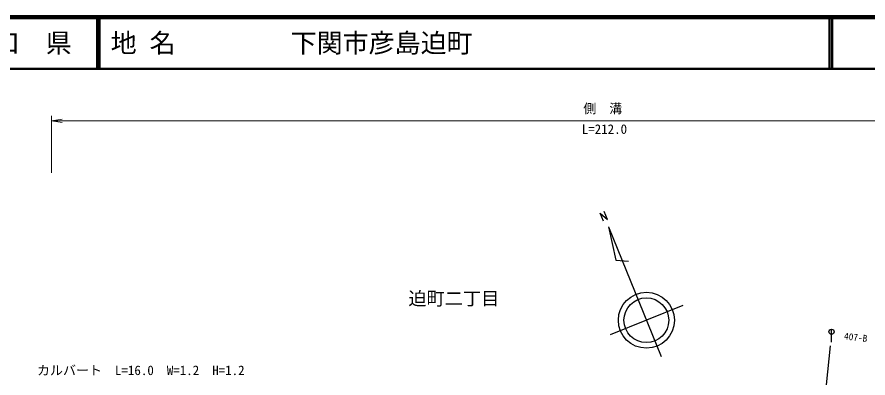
# Model space of a CAD drawing. Units: millimetres, scale not verified. Extents: x 40000 to 680000, y 20000 to 380000.
# Drawn here: x 352355 to 516124, y 310487 to 380000 of the extents above; entities that cross this region are included whole.
import ezdxf
from ezdxf.enums import TextEntityAlignment as Align

# ---------------------------------------------------------------- set-up
doc = ezdxf.new("R2010")
doc.units = ezdxf.units.MM
doc.header["$LTSCALE"] = 1000
doc.layers.add('M-BMK-HTXT', color=7, linetype='Continuous')
doc.layers.add('M-TTL-TXT', color=7, linetype='Continuous')
for name, color, linetype, lineweight in [('M-BMK-SRVR', 3, 'Continuous', 25), ('M-STR-HTXT', 7, 'Continuous', 13), ('M-STR-STRC', 7, 'Continuous', 25), ('M-TTL', 2, 'Continuous', 140), ('M-TTL-LINE', 7, 'Continuous', 50)]:
    doc.layers.add(name, color=color, linetype=linetype, lineweight=lineweight)
doc.styles.add('ＭＳ ゴシック', font='')
doc.styles.get('ＭＳ ゴシック').set_extended_font_data('MS Gothic')

# ---------------------------------------------------------------- blocks, each defined once
blk = doc.blocks.new('open_arrow')
at = {"color": 0, "linetype": 'Continuous', "lineweight": -2}
blk.add_lwpolyline([(7.5, 1.25), (0, 0), (7.5, -1.25)], dxfattribs=at)

msp = doc.modelspace()

# ---------------------------------------------------------------- linework, layer by layer
at = {"layer": 'M-BMK-SRVR'}
for p, q in [((466015, 341014), (465379, 342557)), ((465214, 340693), (464588, 342234)), ((464588, 342234), (466015, 341014)), ((466177, 339571), (467612, 333177)), ((466177, 339571), (476316, 314619)), ((467612, 333177), (470014, 332990)), ((480464, 324445), (466491, 318767))]:
    msp.add_line(p, q, dxfattribs=at)
for radius in [5387, 4309]:
    msp.add_circle((473477, 321606), radius, dxfattribs=at)
at = {"layer": 'M-STR-HTXT'}
for p, q in [((359012, 350000), (359012, 361000)), ((359012, 360000), (571000, 360000))]:
    msp.add_line(p, q, dxfattribs=at)
at = {"layer": 'M-STR-STRC'}
for p, q in [((509114, 317385), (509114, 319885)), ((505628, 284921), (508879, 316705))]:
    msp.add_line(p, q, dxfattribs=at)
msp.add_circle((509114, 319385), 500, dxfattribs=at)
at = {"layer": 'M-TTL'}
msp.add_line((680000, 380000), (40000, 380000), dxfattribs=at)
at = {"layer": 'M-TTL-LINE'}
for p, q in [((367750, 380000), (367750, 370000)), ((368250, 380000), (368250, 370000)), ((508747, 380000), (508747, 370000)), ((509247, 380000), (509247, 370000)), ((40000, 370000), (680000, 370000))]:
    msp.add_line(p, q, dxfattribs=at)

# ---------------------------------------------------------------- block references
at = {"layer": 'M-STR-HTXT', "xscale": 267, "yscale": 267}
msp.add_blockref('open_arrow', (359012, 360000), dxfattribs=at)

# ---------------------------------------------------------------- texts
at = {"layer": 'M-BMK-HTXT', "style": 'ＭＳ ゴシック'}
msp.add_text('迫町二丁目', height=2566, dxfattribs=at).set_placement((427672, 323744), align=Align.BOTTOM_LEFT)
at = {"layer": 'M-STR-HTXT', "style": 'ＭＳ ゴシック'}
for s, p in [('側\u3000溝', (461335, 360922)), ('カルバート\u3000L=16.0\u3000W=1.2\u3000H=1.2', (356200, 310500))]:
    msp.add_text(s, height=1833, dxfattribs=at).set_placement(p, align=Align.BOTTOM_LEFT)
msp.add_text('L=212.0', height=1833, dxfattribs=at).set_placement((465399, 356948), align=Align.BOTTOM_CENTER)
at = {"layer": 'M-STR-STRC', "style": 'ＭＳ ゴシック'}
msp.add_text('407-B', height=1320, rotation=353.774, dxfattribs=at).set_placement((511417, 317519), align=Align.BOTTOM_LEFT)
at = {"layer": 'M-TTL-TXT', "style": 'ＭＳ ゴシック'}
msp.add_text('山\u3000口\u3000県', height=3666, dxfattribs=at).set_placement((350375, 375000), align=Align.MIDDLE_CENTER)
for s, p in [('地 名', (370380, 375000)), ('下関市彦島迫町', (405024, 375000))]:
    msp.add_text(s, height=3666, dxfattribs=at).set_placement(p, align=Align.MIDDLE_LEFT)

doc.saveas('drawing.dxf')
